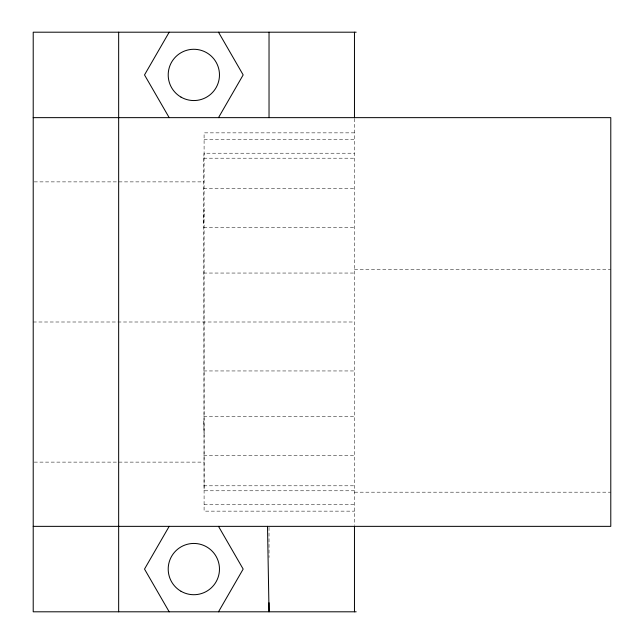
<?xml version="1.0" encoding="UTF-8"?>
<svg xmlns="http://www.w3.org/2000/svg" width="644" height="644" viewBox="0 0 644 644"><rect width="100%" height="100%" fill="white"/><g stroke="black" fill="none" stroke-linecap="round" stroke-linejoin="round"><path stroke-width="0.48" stroke-dasharray="3.22 2.42" d="M203.689 222.921L204.092 210.242M354.466 490.784L204.092 490.784L203.689 158.199L204.092 153.216L354.466 153.216M354.466 132.857L204.092 132.857L204.092 511.143L354.466 511.143M204.092 139.297L354.466 139.297M203.689 158.199L354.466 158.199M34.221 181.882L204.092 181.882M203.689 188.257L354.466 188.257M203.689 227.429L354.466 227.429M354.466 269.522L610.786 269.522M203.689 273.048L354.466 273.048M33.214 322L354.466 322M203.689 370.952L354.466 370.952M203.689 416.571L354.466 416.571M203.689 455.743L354.466 455.743M34.221 462.118L204.092 462.118M203.689 485.801L354.466 485.801M354.466 492.185L610.786 492.185M204.092 504.703L354.466 504.703M203.689 421.079L204.092 433.758M354.466 118.649L354.466 525.351M269.031 527.364L269.031 557.519"/><path stroke-width="0.97" d="M169.179 32.2L144.514 74.921L169.179 117.643M218.501 117.643L243.166 74.921L218.501 32.2M169.179 526.357L144.514 569.079L169.179 611.8M218.501 611.8L243.166 569.079L218.501 526.357M356.172 32.2L33.214 32.2L33.214 611.8L356.172 611.8M33.214 117.643L610.786 117.643L610.786 526.357L33.214 526.357M267.51 526.357L269.031 611.8L269.031 602.752M354.466 32.2L354.466 117.731M354.466 526.269L354.466 611.8M269.031 32.2L269.031 117.643M118.657 32.2L118.657 611.8M181.02 97.115A25.631 25.631 0 0 0 219.475 74.921A25.631 25.631 0 0 0 181.02 52.719A25.631 25.631 0 0 0 181.02 97.115M181.02 591.281A25.631 25.631 0 0 0 219.475 569.079A25.631 25.631 0 0 0 181.02 546.885A25.631 25.631 0 0 0 181.02 591.281"/></g></svg>
